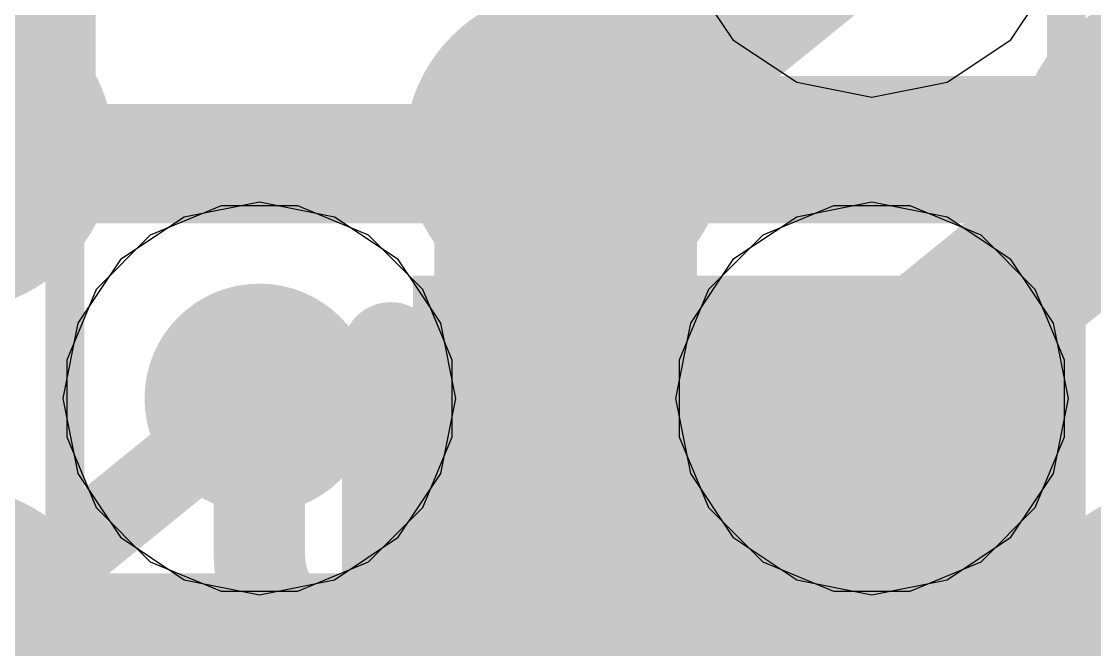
# Model space of a CAD drawing. Header units: inches. Extents: x -6 to 284, y -12 to 154.
# Drawn here: x 70.291 to 71.693, y 5.155 to 5.976 of the extents above; entities that cross this region are included whole.
import ezdxf

# ---------------------------------------------------------------- set-up
doc = ezdxf.new("R2010")
doc.units = ezdxf.units.IN
for name, color, linetype in [('Bottom Layer', 5, 'Continuous'), ('Bottom Overlay', 54, 'Continuous'), ('Bottom Paste', 16, 'Continuous'), ('Bottom Solder', 6, 'Continuous'), ('Drill Drawing', 1, 'Continuous'), ('GND-1', 16, 'Continuous'), ('GND-2', 90, 'Continuous'), ('GND-3', 216, 'Continuous'), ('GND-4', 54, 'Continuous'), ('PWR-1', 156, 'Continuous'), ('PWR-2', 130, 'Continuous'), ('Signal L1', 76, 'Continuous'), ('Signal L2', 6, 'Continuous'), ('Top Layer', 1, 'Continuous'), ('Top Paste', 8, 'Continuous'), ('Top Solder', 216, 'Continuous'), ('Via Holes', 16, 'Continuous')]:
    doc.layers.add(name, color=color, linetype=linetype)

# ---------------------------------------------------------------- blocks, each defined once
blk = doc.blocks.new('200_WFBGA__10_15__127')
at = {"layer": 'Top Layer'}
h = blk.add_hatch(color=1, dxfattribs=at)
edge = h.paths.add_edge_path()
edge.add_arc((-3.5999, -2.9251), 0.16, 0, 360)
h = blk.add_hatch(color=1, dxfattribs=at)
edge = h.paths.add_edge_path()
edge.add_arc((-2.8001, -2.9251), 0.16, 0, 360)
h = blk.add_hatch(color=1, dxfattribs=at)
edge = h.paths.add_edge_path()
edge.add_arc((-2, -2.9251), 0.16, 0, 360)
h = blk.add_hatch(color=1, dxfattribs=at)
edge = h.paths.add_edge_path()
edge.add_arc((-3.5999, -3.5751), 0.16, 0, 360)
h = blk.add_hatch(color=1, dxfattribs=at)
edge = h.paths.add_edge_path()
edge.add_arc((-2.8001, -3.5751), 0.16, 0, 360)
h = blk.add_hatch(color=1, dxfattribs=at)
edge = h.paths.add_edge_path()
edge.add_arc((-2, -3.5751), 0.16, 0, 360)
at = {"layer": 'Top Paste'}
h = blk.add_hatch(color=8, dxfattribs=at)
edge = h.paths.add_edge_path()
edge.add_arc((-3.5999, -2.9251), 0.16, 0, 360)
h = blk.add_hatch(color=8, dxfattribs=at)
edge = h.paths.add_edge_path()
edge.add_arc((-2.8001, -2.9251), 0.16, 0, 360)
h = blk.add_hatch(color=8, dxfattribs=at)
edge = h.paths.add_edge_path()
edge.add_arc((-2, -2.9251), 0.16, 0, 360)
h = blk.add_hatch(color=8, dxfattribs=at)
edge = h.paths.add_edge_path()
edge.add_arc((-3.5999, -3.5751), 0.16, 0, 360)
h = blk.add_hatch(color=8, dxfattribs=at)
edge = h.paths.add_edge_path()
edge.add_arc((-2.8001, -3.5751), 0.16, 0, 360)
h = blk.add_hatch(color=8, dxfattribs=at)
edge = h.paths.add_edge_path()
edge.add_arc((-2, -3.5751), 0.16, 0, 360)
at = {"layer": 'Top Solder'}
h = blk.add_hatch(color=216, dxfattribs=at)
edge = h.paths.add_edge_path()
edge.add_arc((-3.5999, -2.9251), 0.21, 0, 360)
h = blk.add_hatch(color=216, dxfattribs=at)
edge = h.paths.add_edge_path()
edge.add_arc((-2.8001, -2.9251), 0.21, 0, 360)
h = blk.add_hatch(color=216, dxfattribs=at)
edge = h.paths.add_edge_path()
edge.add_arc((-2, -2.9251), 0.21, 0, 360)
h = blk.add_hatch(color=216, dxfattribs=at)
edge = h.paths.add_edge_path()
edge.add_arc((-3.5999, -3.5751), 0.21, 0, 360)
h = blk.add_hatch(color=216, dxfattribs=at)
edge = h.paths.add_edge_path()
edge.add_arc((-2.8001, -3.5751), 0.21, 0, 360)
h = blk.add_hatch(color=216, dxfattribs=at)
edge = h.paths.add_edge_path()
edge.add_arc((-2, -3.5751), 0.21, 0, 360)
blk = doc.blocks.new('C___0402_B_282')
at = {"layer": 'Bottom Layer'}
for points in [[(-0.2413, 0.3175), (-0.2413, -0.3175), (-0.6985, -0.3175), (-0.6985, 0.3175)], [(0.6985, 0.3175), (0.6985, -0.3175), (0.2413, -0.3175), (0.2413, 0.3175)]]:
    blk.add_hatch(color=5, dxfattribs=at).paths.add_polyline_path(points)
at = {"layer": 'Bottom Paste'}
for points in [[(-0.2413, 0.3175), (-0.2413, -0.3175), (-0.6985, -0.3175), (-0.6985, 0.3175)], [(0.6985, 0.3175), (0.6985, -0.3175), (0.2413, -0.3175), (0.2413, 0.3175)]]:
    blk.add_hatch(color=16, dxfattribs=at).paths.add_polyline_path(points)
at = {"layer": 'Bottom Solder'}
for points in [[(-0.1813, 0.3775), (-0.1813, -0.3775), (-0.7585, -0.3775), (-0.7585, 0.3775)], [(0.7585, 0.3775), (0.7585, -0.3775), (0.1813, -0.3775), (0.1813, 0.3775)]]:
    blk.add_hatch(color=6, dxfattribs=at).paths.add_polyline_path(points)
at = {"layer": 'Bottom Overlay'}
for points in [[(-0.7874, -0.4064, 0.127, 0.127, 0), (-0.7874, 0.4064, 0.127, 0.127, 0)], [(-0.7874, 0.4064, 0.127, 0.127, 0), (-0.2794, 0.4064, 0.127, 0.127, 0)], [(0.7874, 0.4064, 0.127, 0.127, 0), (0.2794, 0.4064, 0.127, 0.127, 0)], [(0.7874, -0.4064, 0.127, 0.127, 0), (0.7874, 0.4064, 0.127, 0.127, 0)], [(-0.2794, -0.4064, 0.127, 0.127, 0), (-0.7874, -0.4064, 0.127, 0.127, 0)], [(0.7874, -0.4064, 0.127, 0.127, 0), (0.2794, -0.4064, 0.127, 0.127, 0)]]:
    blk.add_lwpolyline(points, format="xyseb", dxfattribs=at)
for points in [[(-0.8191, 0.4064, 0.0635, 0.0635, 1), (-0.7556, 0.4064, 0.0635, 0.0635, 1)], [(-0.8191, 0.4064, 0.0635, 0.0635, 1), (-0.7556, 0.4064, 0.0635, 0.0635, 1)], [(-0.3112, 0.4064, 0.0635, 0.0635, 1), (-0.2477, 0.4064, 0.0635, 0.0635, 1)], [(0.2477, 0.4064, 0.0635, 0.0635, 1), (0.3111, 0.4064, 0.0635, 0.0635, 1)], [(0.7556, 0.4064, 0.0635, 0.0635, 1), (0.8191, 0.4064, 0.0635, 0.0635, 1)], [(0.7556, 0.4064, 0.0635, 0.0635, 1), (0.8191, 0.4064, 0.0635, 0.0635, 1)], [(-0.8191, -0.4064, 0.0635, 0.0635, 1), (-0.7556, -0.4064, 0.0635, 0.0635, 1)], [(-0.8191, -0.4064, 0.0635, 0.0635, 1), (-0.7556, -0.4064, 0.0635, 0.0635, 1)], [(-0.3112, -0.4064, 0.0635, 0.0635, 1), (-0.2477, -0.4064, 0.0635, 0.0635, 1)], [(0.2477, -0.4064, 0.0635, 0.0635, 1), (0.3111, -0.4064, 0.0635, 0.0635, 1)], [(0.7556, -0.4064, 0.0635, 0.0635, 1), (0.8191, -0.4064, 0.0635, 0.0635, 1)], [(0.7556, -0.4064, 0.0635, 0.0635, 1), (0.8191, -0.4064, 0.0635, 0.0635, 1)]]:
    blk.add_lwpolyline(points, format="xyseb", close=True, dxfattribs=at)

msp = doc.modelspace()

# ---------------------------------------------------------------- hatches: boundary and pattern name
at = {"layer": 'Bottom Layer'}
h = msp.add_hatch(color=5, dxfattribs=at)
edge = h.paths.add_edge_path()
edge.add_arc((70.6018, 5.4832), 0.15, 0, 360)
h = msp.add_hatch(color=5, dxfattribs=at)
edge = h.paths.add_edge_path()
edge.add_arc((71.4018, 5.4832), 0.15, 0, 360)
at = {"layer": 'GND-1'}
h = msp.add_hatch(color=16, dxfattribs=at)
edge = h.paths.add_edge_path()
edge.add_arc((70.6018, 5.4832), 0.15, 0, 360)
h = msp.add_hatch(color=16, dxfattribs=at)
edge = h.paths.add_edge_path()
edge.add_arc((71.4018, 5.4832), 0.15, 0, 360)
at = {"layer": 'GND-2'}
h = msp.add_hatch(color=90, dxfattribs=at)
edge = h.paths.add_edge_path()
edge.add_arc((70.6018, 5.4832), 0.15, 0, 360)
h = msp.add_hatch(color=90, dxfattribs=at)
edge = h.paths.add_edge_path()
edge.add_arc((71.4018, 5.4832), 0.15, 0, 360)
at = {"layer": 'GND-3'}
h = msp.add_hatch(color=216, dxfattribs=at)
edge = h.paths.add_edge_path()
edge.add_arc((70.6018, 5.4832), 0.15, 0, 360)
h = msp.add_hatch(color=216, dxfattribs=at)
edge = h.paths.add_edge_path()
edge.add_arc((71.4018, 5.4832), 0.15, 0, 360)
at = {"layer": 'GND-4'}
h = msp.add_hatch(color=54, dxfattribs=at)
edge = h.paths.add_edge_path()
edge.add_arc((70.6018, 5.4832), 0.15, 0, 360)
h = msp.add_hatch(color=54, dxfattribs=at)
edge = h.paths.add_edge_path()
edge.add_arc((71.4018, 5.4832), 0.15, 0, 360)
at = {"layer": 'PWR-1'}
h = msp.add_hatch(color=156, dxfattribs=at)
edge = h.paths.add_edge_path()
edge.add_arc((70.6018, 5.4832), 0.15, 0, 360)
h = msp.add_hatch(color=156, dxfattribs=at)
edge = h.paths.add_edge_path()
edge.add_arc((71.4018, 5.4832), 0.15, 0, 360)
at = {"layer": 'PWR-2'}
h = msp.add_hatch(color=130, dxfattribs=at)
edge = h.paths.add_edge_path()
edge.add_arc((70.6018, 5.4832), 0.15, 0, 360)
h = msp.add_hatch(color=130, dxfattribs=at)
edge = h.paths.add_edge_path()
edge.add_arc((71.4018, 5.4832), 0.15, 0, 360)
at = {"layer": 'Signal L1'}
h = msp.add_hatch(color=76, dxfattribs=at)
edge = h.paths.add_edge_path()
edge.add_arc((70.6018, 5.4832), 0.15, 0, 360)
h = msp.add_hatch(color=76, dxfattribs=at)
edge = h.paths.add_edge_path()
edge.add_arc((71.4018, 5.4832), 0.15, 0, 360)
at = {"layer": 'Signal L2'}
h = msp.add_hatch(color=6, dxfattribs=at)
edge = h.paths.add_edge_path()
edge.add_arc((70.6018, 5.4832), 0.15, 0, 360)
h = msp.add_hatch(color=6, dxfattribs=at)
edge = h.paths.add_edge_path()
edge.add_arc((71.4018, 5.4832), 0.15, 0, 360)
at = {"layer": 'Top Layer'}
h = msp.add_hatch(color=1, dxfattribs=at)
edge = h.paths.add_edge_path()
edge.add_arc((70.6018, 5.4832), 0.15, 0, 360)
h = msp.add_hatch(color=1, dxfattribs=at)
edge = h.paths.add_edge_path()
edge.add_arc((71.4018, 5.4832), 0.15, 0, 360)
at = {"layer": 'Via Holes'}
h = msp.add_hatch(color=7, dxfattribs=at)
edge = h.paths.add_edge_path()
edge.add_arc((70.6018, 5.4832), 0.075, 0, 360)
h = msp.add_hatch(color=7, dxfattribs=at)
edge = h.paths.add_edge_path()
edge.add_arc((71.4018, 5.4832), 0.075, 0, 360)

# ---------------------------------------------------------------- linework, layer by layer
at = {"layer": 'Bottom Layer'}
for points in [[(70.9893, 5.0983, 0.254, 0.254, -0.198912), (71.1163, 5.4049, 0.254, 0.254, 0)], [(70.9893, 0.8063, 0.254, 0.254, 0), (70.9893, 5.0983, 0.254, 0.254, 0)]]:
    msp.add_lwpolyline(points, format="xyseb", dxfattribs=at)
for points in [[(71.0528, 5.4049, 0.127, 0.127, 1), (71.1798, 5.4049, 0.127, 0.127, 1)], [(70.9258, 5.0983, 0.127, 0.127, 1), (71.0528, 5.0983, 0.127, 0.127, 1)], [(70.9258, 5.0983, 0.127, 0.127, 1), (71.0528, 5.0983, 0.127, 0.127, 1)]]:
    msp.add_lwpolyline(points, format="xyseb", close=True, dxfattribs=at)
at = {"layer": 'Drill Drawing'}
for points in [[(71.1478, 5.8792, 0.0508, 0.0508, 0), (71.1478, 6.3872, 0.0508, 0.0508, 0)], [(71.6558, 5.8792, 0.0508, 0.0508, 0), (71.6558, 6.3872, 0.0508, 0.0508, 0)], [(71.1478, 5.8792, 0.0508, 0.0508, 0), (71.6558, 5.8792, 0.0508, 0.0508, 0)], [(70.3478, 5.7372, 0.0508, 0.0508, 0), (70.8558, 5.7372, 0.0508, 0.0508, 0)], [(70.3478, 5.2292, 0.0508, 0.0508, 0), (70.3478, 5.7372, 0.0508, 0.0508, 0)], [(70.8558, 5.2292, 0.0508, 0.0508, 0), (70.8558, 5.7372, 0.0508, 0.0508, 0)], [(71.1478, 5.7372, 0.0508, 0.0508, 0), (71.6558, 5.7372, 0.0508, 0.0508, 0)], [(71.1478, 5.2292, 0.0508, 0.0508, 0), (71.1478, 5.7372, 0.0508, 0.0508, 0)], [(71.6558, 5.2292, 0.0508, 0.0508, 0), (71.6558, 5.7372, 0.0508, 0.0508, 0)], [(70.3478, 5.2292, 0.0508, 0.0508, 0), (70.8558, 5.2292, 0.0508, 0.0508, 0)], [(71.1478, 5.2292, 0.0508, 0.0508, 0), (71.6558, 5.2292, 0.0508, 0.0508, 0)]]:
    msp.add_lwpolyline(points, format="xyseb", dxfattribs=at)
for points in [[(71.1351, 5.8792, 0.0254, 0.0254, 1), (71.1605, 5.8792, 0.0254, 0.0254, 1)], [(71.1351, 5.8792, 0.0254, 0.0254, 1), (71.1605, 5.8792, 0.0254, 0.0254, 1)], [(71.6431, 5.8792, 0.0254, 0.0254, 1), (71.6685, 5.8792, 0.0254, 0.0254, 1)], [(71.6431, 5.8792, 0.0254, 0.0254, 1), (71.6685, 5.8792, 0.0254, 0.0254, 1)], [(70.3351, 5.7372, 0.0254, 0.0254, 1), (70.3605, 5.7372, 0.0254, 0.0254, 1)], [(70.3351, 5.7372, 0.0254, 0.0254, 1), (70.3605, 5.7372, 0.0254, 0.0254, 1)], [(70.8431, 5.7372, 0.0254, 0.0254, 1), (70.8685, 5.7372, 0.0254, 0.0254, 1)], [(70.8431, 5.7372, 0.0254, 0.0254, 1), (70.8685, 5.7372, 0.0254, 0.0254, 1)], [(71.1351, 5.7372, 0.0254, 0.0254, 1), (71.1605, 5.7372, 0.0254, 0.0254, 1)], [(71.1351, 5.7372, 0.0254, 0.0254, 1), (71.1605, 5.7372, 0.0254, 0.0254, 1)], [(71.6431, 5.7372, 0.0254, 0.0254, 1), (71.6685, 5.7372, 0.0254, 0.0254, 1)], [(71.6431, 5.7372, 0.0254, 0.0254, 1), (71.6685, 5.7372, 0.0254, 0.0254, 1)], [(70.3351, 5.2292, 0.0254, 0.0254, 1), (70.3605, 5.2292, 0.0254, 0.0254, 1)], [(70.3351, 5.2292, 0.0254, 0.0254, 1), (70.3605, 5.2292, 0.0254, 0.0254, 1)], [(70.8431, 5.2292, 0.0254, 0.0254, 1), (70.8685, 5.2292, 0.0254, 0.0254, 1)], [(70.8431, 5.2292, 0.0254, 0.0254, 1), (70.8685, 5.2292, 0.0254, 0.0254, 1)], [(71.1351, 5.2292, 0.0254, 0.0254, 1), (71.1605, 5.2292, 0.0254, 0.0254, 1)], [(71.1351, 5.2292, 0.0254, 0.0254, 1), (71.1605, 5.2292, 0.0254, 0.0254, 1)], [(71.6431, 5.2292, 0.0254, 0.0254, 1), (71.6685, 5.2292, 0.0254, 0.0254, 1)], [(71.6431, 5.2292, 0.0254, 0.0254, 1), (71.6685, 5.2292, 0.0254, 0.0254, 1)]]:
    msp.add_lwpolyline(points, format="xyseb", close=True, dxfattribs=at)
at = {"layer": 'GND-1'}
for p, q in [((70.5518, 5.7348), (70.4593, 5.6965)), ((70.6519, 5.7348), (70.5518, 5.7348)), ((70.7444, 5.6965), (70.6519, 5.7348)), ((71.3518, 5.7348), (71.2593, 5.6965)), ((71.4519, 5.7348), (71.3518, 5.7348)), ((71.5444, 5.6965), (71.4519, 5.7348)), ((70.4593, 5.6965), (70.3885, 5.6257)), ((70.8151, 5.6257), (70.7444, 5.6965)), ((71.2593, 5.6965), (71.1885, 5.6257)), ((71.6151, 5.6257), (71.5444, 5.6965)), ((70.3885, 5.6257), (70.3502, 5.5332)), ((70.8534, 5.5332), (70.8151, 5.6257)), ((71.1885, 5.6257), (71.1502, 5.5332)), ((71.6534, 5.5332), (71.6151, 5.6257)), ((70.3502, 5.5332), (70.3502, 5.4331)), ((70.8534, 5.4331), (70.8534, 5.5332)), ((71.1502, 5.5332), (71.1502, 5.4332)), ((71.6534, 5.4332), (71.6534, 5.5332)), ((70.3502, 5.4331), (70.3885, 5.3407)), ((70.8151, 5.3407), (70.8534, 5.4331)), ((71.1502, 5.4332), (71.1885, 5.3407)), ((71.6151, 5.3407), (71.6534, 5.4332)), ((70.3885, 5.3407), (70.4593, 5.2699)), ((70.7444, 5.2699), (70.8151, 5.3407)), ((71.1885, 5.3407), (71.2593, 5.2699)), ((71.5444, 5.2699), (71.6151, 5.3407)), ((70.4593, 5.2699), (70.5518, 5.2316)), ((70.6519, 5.2316), (70.7444, 5.2699)), ((71.2593, 5.2699), (71.3518, 5.2316)), ((71.4519, 5.2316), (71.5444, 5.2699)), ((70.5518, 5.2316), (70.6519, 5.2316)), ((71.3518, 5.2316), (71.4519, 5.2316))]:
    msp.add_line(p, q, dxfattribs=at)
at = {"layer": 'GND-2'}
for p, q in [((70.5518, 5.7348), (70.4593, 5.6965)), ((70.6519, 5.7348), (70.5518, 5.7348)), ((70.7444, 5.6965), (70.6519, 5.7348)), ((71.3518, 5.7348), (71.2593, 5.6965)), ((71.4519, 5.7348), (71.3518, 5.7348)), ((71.5444, 5.6965), (71.4519, 5.7348)), ((70.4593, 5.6965), (70.3885, 5.6257)), ((70.8151, 5.6257), (70.7444, 5.6965)), ((71.2593, 5.6965), (71.1885, 5.6257)), ((71.6151, 5.6257), (71.5444, 5.6965)), ((70.3885, 5.6257), (70.3502, 5.5332)), ((70.8534, 5.5332), (70.8151, 5.6257)), ((71.1885, 5.6257), (71.1502, 5.5332)), ((71.6534, 5.5332), (71.6151, 5.6257)), ((70.3502, 5.5332), (70.3502, 5.4331)), ((70.8534, 5.4331), (70.8534, 5.5332)), ((71.1502, 5.5332), (71.1502, 5.4332)), ((71.6534, 5.4332), (71.6534, 5.5332)), ((70.3502, 5.4331), (70.3885, 5.3407)), ((70.8151, 5.3407), (70.8534, 5.4331)), ((71.1502, 5.4332), (71.1885, 5.3407)), ((71.6151, 5.3407), (71.6534, 5.4332)), ((70.3885, 5.3407), (70.4593, 5.2699)), ((70.7444, 5.2699), (70.8151, 5.3407)), ((71.1885, 5.3407), (71.2593, 5.2699)), ((71.5444, 5.2699), (71.6151, 5.3407)), ((70.4593, 5.2699), (70.5518, 5.2316)), ((70.6519, 5.2316), (70.7444, 5.2699)), ((71.2593, 5.2699), (71.3518, 5.2316)), ((71.4519, 5.2316), (71.5444, 5.2699)), ((70.5518, 5.2316), (70.6519, 5.2316)), ((71.3518, 5.2316), (71.4519, 5.2316))]:
    msp.add_line(p, q, dxfattribs=at)
at = {"layer": 'GND-3'}
for p, q in [((70.5518, 5.7348), (70.4593, 5.6965)), ((70.6519, 5.7348), (70.5518, 5.7348)), ((70.7444, 5.6965), (70.6519, 5.7348)), ((71.3518, 5.7348), (71.2593, 5.6965)), ((71.4519, 5.7348), (71.3518, 5.7348)), ((71.5444, 5.6965), (71.4519, 5.7348)), ((70.4593, 5.6965), (70.3885, 5.6257)), ((70.8151, 5.6257), (70.7444, 5.6965)), ((71.2593, 5.6965), (71.1885, 5.6257)), ((71.6151, 5.6257), (71.5444, 5.6965)), ((70.3885, 5.6257), (70.3502, 5.5332)), ((70.8534, 5.5332), (70.8151, 5.6257)), ((71.1885, 5.6257), (71.1502, 5.5332)), ((71.6534, 5.5332), (71.6151, 5.6257)), ((70.3502, 5.5332), (70.3502, 5.4331)), ((70.8534, 5.4331), (70.8534, 5.5332)), ((71.1502, 5.5332), (71.1502, 5.4332)), ((71.6534, 5.4332), (71.6534, 5.5332)), ((70.3502, 5.4331), (70.3885, 5.3407)), ((70.8151, 5.3407), (70.8534, 5.4331)), ((71.1502, 5.4332), (71.1885, 5.3407)), ((71.6151, 5.3407), (71.6534, 5.4332)), ((70.3885, 5.3407), (70.4593, 5.2699)), ((70.7444, 5.2699), (70.8151, 5.3407)), ((71.1885, 5.3407), (71.2593, 5.2699)), ((71.5444, 5.2699), (71.6151, 5.3407)), ((70.4593, 5.2699), (70.5518, 5.2316)), ((70.6519, 5.2316), (70.7444, 5.2699)), ((71.2593, 5.2699), (71.3518, 5.2316)), ((71.4519, 5.2316), (71.5444, 5.2699)), ((70.5518, 5.2316), (70.6519, 5.2316)), ((71.3518, 5.2316), (71.4519, 5.2316))]:
    msp.add_line(p, q, dxfattribs=at)
at = {"layer": 'GND-4'}
for p, q in [((70.5518, 5.7348), (70.4593, 5.6965)), ((70.6519, 5.7348), (70.5518, 5.7348)), ((70.7444, 5.6965), (70.6519, 5.7348)), ((71.3518, 5.7348), (71.2593, 5.6965)), ((71.4519, 5.7348), (71.3518, 5.7348)), ((71.5444, 5.6965), (71.4519, 5.7348)), ((70.4593, 5.6965), (70.3885, 5.6257)), ((70.8151, 5.6257), (70.7444, 5.6965)), ((71.2593, 5.6965), (71.1885, 5.6257)), ((71.6151, 5.6257), (71.5444, 5.6965)), ((70.3885, 5.6257), (70.3502, 5.5332)), ((70.8534, 5.5332), (70.8151, 5.6257)), ((71.1885, 5.6257), (71.1502, 5.5332)), ((71.6534, 5.5332), (71.6151, 5.6257)), ((70.3502, 5.5332), (70.3502, 5.4331)), ((70.8534, 5.4331), (70.8534, 5.5332)), ((71.1502, 5.5332), (71.1502, 5.4332)), ((71.6534, 5.4332), (71.6534, 5.5332)), ((70.3502, 5.4331), (70.3885, 5.3407)), ((70.8151, 5.3407), (70.8534, 5.4331)), ((71.1502, 5.4332), (71.1885, 5.3407)), ((71.6151, 5.3407), (71.6534, 5.4332)), ((70.3885, 5.3407), (70.4593, 5.2699)), ((70.7444, 5.2699), (70.8151, 5.3407)), ((71.1885, 5.3407), (71.2593, 5.2699)), ((71.5444, 5.2699), (71.6151, 5.3407)), ((70.4593, 5.2699), (70.5518, 5.2316)), ((70.6519, 5.2316), (70.7444, 5.2699)), ((71.2593, 5.2699), (71.3518, 5.2316)), ((71.4519, 5.2316), (71.5444, 5.2699)), ((70.5518, 5.2316), (70.6519, 5.2316)), ((71.3518, 5.2316), (71.4519, 5.2316))]:
    msp.add_line(p, q, dxfattribs=at)
at = {"layer": 'PWR-1'}
for p, q in [((71.1648, 6.035), (71.2204, 5.9518)), ((71.5832, 5.9518), (71.6388, 6.035)), ((71.2204, 5.9518), (71.3037, 5.8962)), ((71.5, 5.8962), (71.5832, 5.9518)), ((71.3037, 5.8962), (71.4018, 5.8767)), ((71.4018, 5.8767), (71.5, 5.8962)), ((70.6018, 5.7397), (70.5037, 5.7202)), ((70.7, 5.7202), (70.6018, 5.7397)), ((71.4018, 5.7397), (71.3037, 5.7202)), ((71.5, 5.7202), (71.4018, 5.7397)), ((70.5037, 5.7202), (70.4204, 5.6646)), ((70.7832, 5.6646), (70.7, 5.7202)), ((71.3037, 5.7202), (71.2204, 5.6646)), ((71.5832, 5.6646), (71.5, 5.7202)), ((70.4204, 5.6646), (70.3648, 5.5814)), ((70.8388, 5.5814), (70.7832, 5.6646)), ((71.2204, 5.6646), (71.1648, 5.5814)), ((71.6388, 5.5814), (71.5832, 5.6646)), ((70.3648, 5.5814), (70.3453, 5.4832)), ((70.8584, 5.4832), (70.8388, 5.5814)), ((71.1648, 5.5814), (71.1453, 5.4832)), ((71.6584, 5.4832), (71.6388, 5.5814)), ((70.3453, 5.4832), (70.3648, 5.385)), ((70.8388, 5.385), (70.8584, 5.4832)), ((71.1453, 5.4832), (71.1648, 5.385)), ((71.6388, 5.385), (71.6584, 5.4832)), ((70.3648, 5.385), (70.4204, 5.3018)), ((70.7832, 5.3018), (70.8388, 5.385)), ((71.1648, 5.385), (71.2204, 5.3018)), ((71.5832, 5.3018), (71.6388, 5.385)), ((70.4204, 5.3018), (70.5037, 5.2462)), ((70.7, 5.2462), (70.7832, 5.3018)), ((71.2204, 5.3018), (71.3037, 5.2462)), ((71.5, 5.2462), (71.5832, 5.3018)), ((70.5037, 5.2462), (70.6018, 5.2267)), ((70.6018, 5.2267), (70.7, 5.2462)), ((71.3037, 5.2462), (71.4018, 5.2267)), ((71.4018, 5.2267), (71.5, 5.2462))]:
    msp.add_line(p, q, dxfattribs=at)
at = {"layer": 'PWR-2'}
for p, q in [((71.1648, 6.035), (71.2204, 5.9518)), ((71.5832, 5.9518), (71.6388, 6.035)), ((71.2204, 5.9518), (71.3037, 5.8962)), ((71.5, 5.8962), (71.5832, 5.9518)), ((71.3037, 5.8962), (71.4018, 5.8767)), ((71.4018, 5.8767), (71.5, 5.8962)), ((70.6018, 5.7397), (70.5037, 5.7202)), ((70.7, 5.7202), (70.6018, 5.7397)), ((71.4018, 5.7397), (71.3037, 5.7202)), ((71.5, 5.7202), (71.4018, 5.7397)), ((70.5037, 5.7202), (70.4204, 5.6646)), ((70.7832, 5.6646), (70.7, 5.7202)), ((71.3037, 5.7202), (71.2204, 5.6646)), ((71.5832, 5.6646), (71.5, 5.7202)), ((70.4204, 5.6646), (70.3648, 5.5814)), ((70.8388, 5.5814), (70.7832, 5.6646)), ((71.2204, 5.6646), (71.1648, 5.5814)), ((71.6388, 5.5814), (71.5832, 5.6646)), ((70.3648, 5.5814), (70.3453, 5.4832)), ((70.8584, 5.4832), (70.8388, 5.5814)), ((71.1648, 5.5814), (71.1453, 5.4832)), ((71.6584, 5.4832), (71.6388, 5.5814)), ((70.3453, 5.4832), (70.3648, 5.385)), ((70.8388, 5.385), (70.8584, 5.4832)), ((71.1453, 5.4832), (71.1648, 5.385)), ((71.6388, 5.385), (71.6584, 5.4832)), ((70.3648, 5.385), (70.4204, 5.3018)), ((70.7832, 5.3018), (70.8388, 5.385)), ((71.1648, 5.385), (71.2204, 5.3018)), ((71.5832, 5.3018), (71.6388, 5.385)), ((70.4204, 5.3018), (70.5037, 5.2462)), ((70.7, 5.2462), (70.7832, 5.3018)), ((71.2204, 5.3018), (71.3037, 5.2462)), ((71.5, 5.2462), (71.5832, 5.3018)), ((70.5037, 5.2462), (70.6018, 5.2267)), ((70.6018, 5.2267), (70.7, 5.2462)), ((71.3037, 5.2462), (71.4018, 5.2267)), ((71.4018, 5.2267), (71.5, 5.2462))]:
    msp.add_line(p, q, dxfattribs=at)
at = {"layer": 'Signal L1'}
for points in [[(69.3174, 5.808, 0.1194, 0.1194, 0), (72.0176, 5.808, 0.1194, 0.1194, 0)], [(70.6018, 5.2792, 0.1194, 0.1194, 0), (70.6018, 5.4832, 0.1194, 0.1194, 0)], [(70.7226, 5.1584, 0.1194, 0.1194, -0.414214), (70.6018, 5.2792, 0.1194, 0.1194, 0)], [(70.7226, 5.1584, 0.1194, 0.1194, 0), (71.5862, 5.1584, 0.1194, 0.1194, 0)], [(71.5862, 5.1584, 0.1194, 0.1194, -0.414214), (71.7894, 4.9552, 0.1194, 0.1194, 0)]]:
    msp.add_lwpolyline(points, format="xyseb", dxfattribs=at)
for points in [[(70.572, 5.4832, 0.0597, 0.0597, 1), (70.6317, 5.4832, 0.0597, 0.0597, 1)], [(70.572, 5.2792, 0.0597, 0.0597, 1), (70.6317, 5.2792, 0.0597, 0.0597, 1)], [(70.572, 5.2792, 0.0597, 0.0597, 1), (70.6317, 5.2792, 0.0597, 0.0597, 1)], [(70.6928, 5.1584, 0.0597, 0.0597, 1), (70.7525, 5.1584, 0.0597, 0.0597, 1)], [(70.6928, 5.1584, 0.0597, 0.0597, 1), (70.7525, 5.1584, 0.0597, 0.0597, 1)], [(71.5564, 5.1584, 0.0597, 0.0597, 1), (71.6161, 5.1584, 0.0597, 0.0597, 1)], [(71.5564, 5.1584, 0.0597, 0.0597, 1), (71.6161, 5.1584, 0.0597, 0.0597, 1)]]:
    msp.add_lwpolyline(points, format="xyseb", close=True, dxfattribs=at)
at = {"layer": 'Signal L2'}
for points in [[(70.3281, 5.8542, 0.1194, 0.1194, 0), (70.3281, 6.1136, 0.1194, 0.1194, 0)], [(70.3281, 5.8542, 0.1194, 0.1194, -1), (69.9013, 5.8542, 0.1194, 0.1194, 0)], [(68.2719, 5.1581, 0.1194, 0.1194, 0), (72.4349, 5.1581, 0.1194, 0.1194, 0)]]:
    msp.add_lwpolyline(points, format="xyseb", dxfattribs=at)
msp.add_lwpolyline([(70.2982, 5.8542, 0.0597, 0.0597, 1), (70.3579, 5.8542, 0.0597, 0.0597, 1)], format="xyseb", close=True, dxfattribs=at)
msp.add_lwpolyline([(70.2982, 5.8542, 0.0597, 0.0597, 1), (70.3579, 5.8542, 0.0597, 0.0597, 1)], format="xyseb", close=True, dxfattribs=at)
at = {"layer": 'Top Layer'}
for points in [[(71.0018, 5.8082, 0.2032, 0.2032, 0), (71.4018, 6.1332, 0.2032, 0.2032, 0)], [(71.4018, 5.4832, 0.2032, 0.2032, 0), (71.8018, 5.8082, 0.2032, 0.2032, 0)], [(70.2018, 5.1582, 0.1067, 0.1067, 0), (70.6018, 5.4832, 0.1067, 0.1067, 0)], [(70.6018, 4.8332, 0.2032, 0.2032, 0), (71.0018, 5.1582, 0.2032, 0.2032, 0)]]:
    msp.add_lwpolyline(points, format="xyseb", dxfattribs=at)
for points in [[(70.951, 5.8082, 0.1016, 0.1016, 1), (71.0526, 5.8082, 0.1016, 0.1016, 1)], [(71.351, 5.4832, 0.1016, 0.1016, 1), (71.4526, 5.4832, 0.1016, 0.1016, 1)], [(70.5752, 5.4832, 0.0533, 0.0533, 1), (70.6285, 5.4832, 0.0533, 0.0533, 1)], [(70.951, 5.1582, 0.1016, 0.1016, 1), (71.0526, 5.1582, 0.1016, 0.1016, 1)]]:
    msp.add_lwpolyline(points, format="xyseb", close=True, dxfattribs=at)

# ---------------------------------------------------------------- block references
msp.add_blockref('200_WFBGA__10_15__127', (73.8018, 8.7332))
at = {"rotation": 270}
msp.add_blockref('C___0402_B_282', (71.1798, 5.825), dxfattribs=at)

doc.saveas('drawing.dxf')
